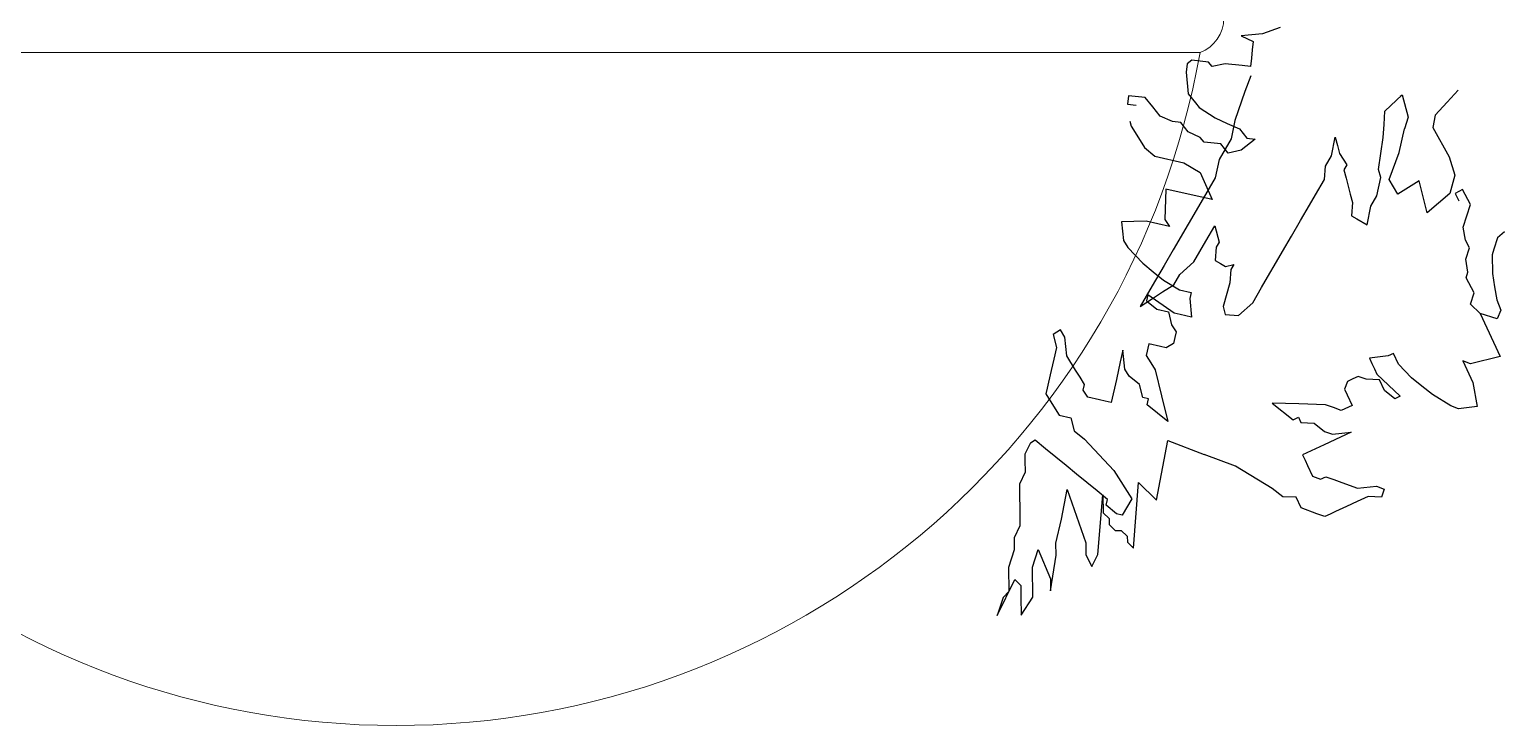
# Model space of a CAD drawing. Header units: millimetres. Extents: x 224.49 to 232.8, y 170.44 to 178.39.
# Drawn here: x 231.3696 to 231.7281, y 173.2372 to 173.4065 of the extents above; entities that cross this region are included whole.
import ezdxf

# ---------------------------------------------------------------- set-up
doc = ezdxf.new("R2010")
doc.units = ezdxf.units.MM
doc.layers.add('PROIEZIONI', color=145, linetype='Continuous', lineweight=13)
doc.layers.add('VEGETAZIONE', color=94, linetype='Continuous')

msp = doc.modelspace()

# ---------------------------------------------------------------- linework, layer by layer
at = {"layer": 'PROIEZIONI'}
msp.add_line((231.6540606653875, 173.4008602596299, -0.02885765433328312), (231.2632622538026, 173.4008602596299, -0.02885765433328312), dxfattribs=at)
for centre, radius, start, end in [((231.6508761757623, 173.4092345113067, -0.02885765433328312), 0.00895930049275555, 290.8203850287182, 69.1796149712818), ((231.4586614595951, 173.435688924352, -0.02885765433328312), 0.1984789296389897, 190.1064698197023, 349.8935301802977)]:
    msp.add_arc(centre, radius, start, end, dxfattribs=at)
at = {"layer": 'VEGETAZIONE', "color": 104, "elevation": -0.02885765433328312}
for points in [[(231.673525945992, 173.4069789300038), (231.6692316078695, 173.4053837498234), (231.6640298693292, 173.4049169778355), (231.6669736520934, 173.4035680243671), (231.6667520812096, 173.4015317556821), (231.6665305062851, 173.3994954868087), (231.6663089328554, 173.3974592160765), (231.6642725505091, 173.3976797613524), (231.6601997873107, 173.3981208500452), (231.6570344285709, 173.3974335307342), (231.6561270241127, 173.3985619387383), (231.6520542609146, 173.3990030274312), (231.6509252855724, 173.3980951667503), (231.6507037121426, 173.396058896018), (231.6511679667521, 173.3908579502672), (231.6529827741742, 173.3886011361178), (231.6538901786326, 173.3874727281138), (231.6577413669062, 173.3849953705474), (231.6606851522164, 173.3836464191262), (231.6636289375265, 173.3822974677052), (231.6654437449485, 173.3800406535558), (231.6674801247491, 173.3798201062327), (231.6640931936306, 173.3770965200955), (231.6609278333962, 173.3764092026431), (231.6591130259742, 173.3786660167924), (231.655040262776, 173.3791071054854), (231.6541328598123, 173.3802355116307), (231.6511890745024, 173.3815844630518), (231.6493742670804, 173.3838412772011), (231.6473378847338, 173.384061822477), (231.6443940994237, 173.3854107738982), (231.6425792920018, 173.3876675880475), (231.6407644845797, 173.3899244021968), (231.6366917239275, 173.3903654929369), (231.6364701504977, 173.3883292222048), (231.6385065313495, 173.3881086787877)], [(231.7280621401914, 173.3572245789768), (231.7263401474023, 173.3558301774701), (231.7254790808199, 173.353065163831), (231.7250485471741, 173.3516826558728), (231.7251401538261, 173.3471043854731), (231.7256622934146, 173.3439086207543), (231.7261844330036, 173.3407128560355), (231.7271608337495, 173.3382069110517), (231.7262760358272, 173.3361345843297), (231.7221264204325, 173.3374268365979), (231.719790541736, 173.3396708467158), (231.7206516083186, 173.3424358603548), (231.7187462625586, 173.3460623761535), (231.7191767954953, 173.3474448818343), (231.7186546559066, 173.3506406465532), (231.719515722489, 173.3534056601922), (231.7185630499636, 173.3552189192303), (231.7180409103749, 173.3584146839491), (231.7189019769574, 173.3611796975881), (231.7197630435399, 173.3639447112271), (231.717857700899, 173.3675712260546), (231.7160439610819, 173.3666194691762), (231.7169966343165, 173.3648062124154)]]:
    msp.add_lwpolyline(points, dxfattribs=at)
at = {"layer": 'VEGETAZIONE', "color": 103, "elevation": -0.02885765433328312}
for points in [[(231.6663709805768, 173.3952280263984), (231.6649113641827, 173.3913673463344), (231.6625230631003, 173.3843771495892), (231.6615908314791, 173.3798919685874), (231.6586786917155, 173.3748819451467), (231.6577464605147, 173.3703967601217), (231.654834322393, 173.3653867395054), (231.6475539746259, 173.352861683728), (231.6453698698033, 173.3491041661474), (231.6424577300397, 173.3440941427067), (231.6395455919179, 173.3390841220904), (231.6422535333594, 173.3408614675651), (231.6449614752213, 173.3426388090167), (231.6476694166626, 173.3444161544914), (231.6491254865444, 173.3469211662117), (231.6525614649889, 173.349951016348), (231.6540175348707, 173.3524560280683), (231.6554736031108, 173.3549610369644), (231.6576577079335, 173.3587185545449), (231.6587053832333, 173.3547582091345), (231.6579773482925, 173.3535057032744), (231.6577731536742, 173.350273026934), (231.6590250252339, 173.3495453606883), (231.6602768988558, 173.3488176932439), (231.6622568037147, 173.3493425300342), (231.6615287704154, 173.3480900269983), (231.6613245741556, 173.3448573478336), (231.6596643059518, 173.3391196581473), (231.6596643059518, 173.3391196581473), (231.6601881446328, 173.3371394848427), (231.6634199247553, 173.3369366570128), (231.6668559011377, 173.3399665083477), (231.6690400059601, 173.3437240259283), (231.6704960742003, 173.3462290348242), (231.6726801790229, 173.3499865524048), (231.6741362489046, 173.3524915641252), (231.6763203537273, 173.3562490817057), (231.6785044569083, 173.3600065964619), (231.6806885617309, 173.3637641140425), (231.6821446316127, 173.3662691257628), (231.6843287364353, 173.3700266433433), (231.6845329331157, 173.373259318485), (231.6859890029973, 173.3757643302054), (231.6869212341982, 173.3802495152302), (231.6874450728792, 173.3782693419258), (231.687968909498, 173.3762891698199), (231.6897446197387, 173.3735813302697), (231.6890165847979, 173.3723288244095), (231.6895404234789, 173.370348651105), (231.6900642600976, 173.3683684789991), (231.6905881004203, 173.366388308519), (231.6911119370392, 173.3644081364132), (231.6909077407792, 173.3611754572484), (231.6921596123389, 173.3604477910027), (231.6946633575206, 173.3589924573128), (231.6955955907835, 173.363477641139), (231.6970516590235, 173.365982650035), (231.6979838902243, 173.3704678350598), (231.6974600536054, 173.3724480071658), (231.6985964814866, 173.3801658673324), (231.6988006777464, 173.3833985464969), (231.6990048760685, 173.386631224463), (231.7031574424018, 173.3906191059811), (231.7046691901544, 173.3851708573656), (231.7037189902669, 173.3823365127325)], [(231.7168341221046, 173.3917053703036), (231.7141602963017, 173.3888216740857), (231.7112099963862, 173.3856125169021), (231.7106682880474, 173.3825995062338), (231.7146405667905, 173.3755310667868), (231.7159554006345, 173.3710242034819), (231.7147825295245, 173.3665958501673), (231.709274213016, 173.3618953589778), (231.7073009023301, 173.3696620408204), (231.7021730290299, 173.3663967219736), (231.7000587627024, 173.370026352303), (231.7024954578232, 173.3765414468528), (231.7037189902669, 173.3823365127325)], [(231.6370178353286, 173.3841409468721), (231.637312018895, 173.3829406305159), (231.6394955283668, 173.3794744733225), (231.6405872828385, 173.3777413935629), (231.6430917272751, 173.3756872166184), (231.6501551903849, 173.3740817154439), (231.6540723301004, 173.3717064352144), (231.6570266532367, 173.3650952217866), (231.6457251154466, 173.3676640229417), (231.645533118903, 173.3602830320607), (231.6466248733745, 173.358549952301), (231.6409741028869, 173.3598343532406), (231.6350023974343, 173.3597067739313), (231.6350023974343, 173.3597067739313), (231.6354522766627, 173.3551497397739), (231.6365440279488, 173.3534166607383), (231.6401402300426, 173.3496294033101), (231.6426446776648, 173.3475752256414), (231.6451491247583, 173.3455210456469), (231.6490662650025, 173.3431457677434), (231.6518916470608, 173.3425035679976), (231.6515707089106, 173.3410915884728), (231.6520205881388, 173.3365345543155), (231.6506078955169, 173.3368556545504), (231.6491952028949, 173.3371767547852), (231.6477825134585, 173.3374978542961), (231.6413609261208, 173.3419273121943), (231.6410399879705, 173.3405153326695), (231.6435444355927, 173.3384611550008), (231.6463698208367, 173.337818954531), (231.6471406376866, 173.3346738975725), (231.6482323889726, 173.3329408185369), (231.647911451351, 173.3315288413381), (231.6475905132006, 173.3301168618133), (231.6458568861426, 173.3290259841253), (231.6444441935207, 173.3293470843601), (231.6416188082768, 173.3299892848299), (231.6409769325048, 173.3271653281062), (231.6420686869764, 173.3254322483467), (231.6431604419768, 173.3236991709129), (231.6447020724912, 173.3174090577201), (231.646243706191, 173.311118943803), (231.6412348146608, 173.3152273007421), (231.6415557522825, 173.3166392779409), (231.6401430596606, 173.3169603781758), (231.6393722428106, 173.3201054351343), (231.636867795717, 173.3221596151288), (231.6357760407166, 173.3238926925626), (231.6353261620172, 173.3284497290459), (231.6346842862451, 173.3256257723223), (231.6337214723228, 173.3213898360739), (231.6324377207789, 173.3157419226266), (231.6310250281569, 173.3160630228616), (231.6296123355349, 173.3163841230964), (231.6267869534768, 173.3170263228422), (231.6256951990052, 173.3187594026017), (231.6260161366268, 173.3201713798007), (231.6249243821551, 173.3219044595603), (231.6238326271548, 173.323637536994), (231.6216491176829, 173.3271036941874), (231.6211992389834, 173.3316607306707), (231.620107483983, 173.3333938081045), (231.6183738537394, 173.3323029311405), (231.6191446705894, 173.329157874182), (231.6185027948174, 173.3263339174584), (231.6178609190453, 173.3235099607348), (231.6172190432735, 173.3206860040112), (231.6168981051231, 173.3192740244864), (231.6165771675015, 173.3178620472875), (231.6176689219731, 173.3161289675279), (231.619852431445, 173.3126628103344), (231.6226778166889, 173.3120206098647), (231.6234486335388, 173.3088755529062), (231.6259530774468, 173.3068213736358), (231.6331454816344, 173.2992468587791), (231.6375125005783, 173.2923145443923), (231.6351369945627, 173.2883997107047), (231.6337243019407, 173.2887208109396), (231.6312198543185, 173.2907749886083), (231.6315407924689, 173.292186968133), (231.6290363448467, 173.2942411458017), (231.6265318977532, 173.2962953257962), (231.6240274501309, 173.2983495034648), (231.621523006223, 173.3004036827353), (231.616514111507, 173.3045120403985), (231.6140096638849, 173.3065662180671), (231.6128852196108, 173.3058586672609)], [(231.6128190290037, 173.3059241301233), (231.6114950813835, 173.3031817902809), (231.6115148823594, 173.301733200026), (231.6115544843115, 173.2988360195164), (231.6101462272261, 173.2959190480259), (231.610185829178, 173.2930218675164), (231.6102254311301, 173.2901246870068), (231.6102848340134, 173.285778919509), (231.6088765793131, 173.2828619480511), (231.608916181265, 173.2799647675415), (231.6075277251557, 173.2755992057963), (231.6076069290149, 173.2698048480436), (231.6061788733387, 173.2683364668406), (231.6047904172294, 173.2639709050954), (231.6090151861003, 173.272721819534), (231.6104828437285, 173.2712930202277), (231.6105224456804, 173.268395839718), (231.6105422466564, 173.2669472494632), (231.6105620476324, 173.2654986592084), (231.6105818486083, 173.2640500689536), (231.6134181613699, 173.2684354216472), (231.6133191565346, 173.2756783696546), (231.614707612644, 173.2800439313998), (231.6177023331688, 173.2728405653216), (231.6177419351207, 173.2699433848119), (231.6190709859617, 173.2786547140225), (231.6190313840097, 173.281551894532), (231.620400039143, 173.287366046532), (231.62174889096, 173.2946287854877), (231.626270674426, 173.2816508493712), (231.6263102763779, 173.2787536688616), (231.6277977349822, 173.2758762793003), (231.6292059920674, 173.2787932507908), (231.6304558390046, 173.2932989410204), (231.6305152418878, 173.2889531735225), (231.6319829019011, 173.2875243742486), (231.632002702877, 173.2860757839938), (231.6334703605053, 173.2846469846874), (231.6349182195425, 173.2846667756682), (231.6363858771708, 173.2832379763617), (231.6364056781466, 173.2817893861068), (231.6378733381599, 173.2803605868329), (231.6378733381599, 173.2803605868329), (231.6391033841211, 173.2963148673174), (231.6405710441344, 173.2948860680434), (231.6420387017624, 173.2934572687369), (231.6435063617758, 173.292028469463), (231.6462040677501, 173.3065539506736), (231.6550289671172, 173.3031374663131)]]:
    msp.add_lwpolyline(points, dxfattribs=at)
at = {"layer": 'VEGETAZIONE', "color": 66, "elevation": -0.02885765433328312}
msp.add_lwpolyline([(231.7027433810096, 173.3902214656688), (231.7031574424018, 173.3906191059811), (231.7046691901544, 173.3851708573656), (231.7037189902669, 173.3823365127325)], dxfattribs=at)
msp.add_lwpolyline([(231.7027433810096, 173.3902214656688), (231.7031574424018, 173.3906191059811), (231.7046691901544, 173.3851708573656), (231.7037189902669, 173.3823365127325)], dxfattribs=at)
msp.add_lwpolyline([(231.7027433810096, 173.3902214656688), (231.7031574424018, 173.3906191059811), (231.7046691901544, 173.3851708573656), (231.7037189902669, 173.3823365127325)], dxfattribs=at)
msp.add_lwpolyline([(231.7027433810096, 173.3902214656688), (231.7031574424018, 173.3906191059811), (231.7046691901544, 173.3851708573656), (231.7037189902669, 173.3823365127325)], dxfattribs=at)
msp.add_lwpolyline([(231.7027433810096, 173.3902214656688), (231.7031574424018, 173.3906191059811), (231.7046691901544, 173.3851708573656), (231.7037189902669, 173.3823365127325)], dxfattribs=at)
at = {"layer": 'VEGETAZIONE', "color": 126, "elevation": -0.02885765433328312}
msp.add_lwpolyline([(231.7221264204325, 173.3374268365979), (231.7269997311957, 173.3269114032736), (231.719821743471, 173.3251815531982), (231.717898813414, 173.3258871262103), (231.7203354694822, 173.320629408066), (231.7214583581369, 173.3147628363618), (231.7214583581369, 173.3147628363618), (231.7169079003281, 173.3142506983316), (231.7149849716447, 173.3149562683796), (231.7105299496776, 173.3176818449425), (231.7079978577677, 173.3197018484937), (231.7054657636935, 173.3217218510416), (231.7023245077665, 173.3250562841286), (231.7011061811058, 173.3276851402368), (231.6997924150659, 173.3270762837127), (231.6952419572572, 173.3265641456825), (231.6958511212742, 173.3252497161464), (231.6964602852915, 173.3239352866104), (231.6970694479348, 173.3226208600383), (231.7027427979359, 173.3172664244032), (231.701429031896, 173.3166575678792), (231.698896939986, 173.3186775714302), (231.6976786119518, 173.3213064305023), (231.6944419180189, 173.3214031479932), (231.6925189893355, 173.3221087180412), (231.6912052254596, 173.3214998625201), (231.6898914594197, 173.3208910059961), (231.6891868581871, 173.3189677239029), (231.6897960222044, 173.3176532943669), (231.6910143502385, 173.3150244352947), (231.6883868203227, 173.3138067232497), (231.6864638902655, 173.3145122962617), (231.6845409623726, 173.3152178702766), (231.6780675758804, 173.3154113022944), (231.6715941880146, 173.3156047372761), (231.6766583726251, 173.3115647341412), (231.6779721365011, 173.3121735896623), (231.6785813005181, 173.3108591601261), (231.681817994451, 173.3107624426353), (231.6843500885252, 173.3087424400873), (231.686273016418, 173.3080368660723), (231.6908234763909, 173.3085490051055), (231.688195946475, 173.3073312930603), (231.6842546505193, 173.3055047244911), (231.6789995906875, 173.3030693004009), (231.6796087547046, 173.3017548708648), (231.6802179187217, 173.3004404413288), (231.6814362453823, 173.2978115852207), (231.6833591754394, 173.2971060122087), (231.6846729393152, 173.2977148677298), (231.6865958693722, 173.2970092947178), (231.6885187972651, 173.2963037207028), (231.6923646552153, 173.2948925736759), (231.6969151151881, 173.2954047127091), (231.698838043081, 173.2946991386941), (231.6981334432223, 173.2927758536369), (231.6948967492895, 173.2928725711279), (231.6922692193735, 173.2916548590827), (231.6896416894577, 173.2904371470375), (231.6870141595419, 173.2892194349924), (231.6857003935019, 173.2886105784683), (231.684386629626, 173.2880017229473), (231.6824636995689, 173.2887072959593), (231.678617841619, 173.2901184429862), (231.6773995135848, 173.2927473020582), (231.6741628196519, 173.2928440195492), (231.6716307269514, 173.2948640191332), (231.6627206830173, 173.3003151722592), (231.6550289671172, 173.3031374663131)], dxfattribs=at)

doc.saveas('drawing.dxf')
